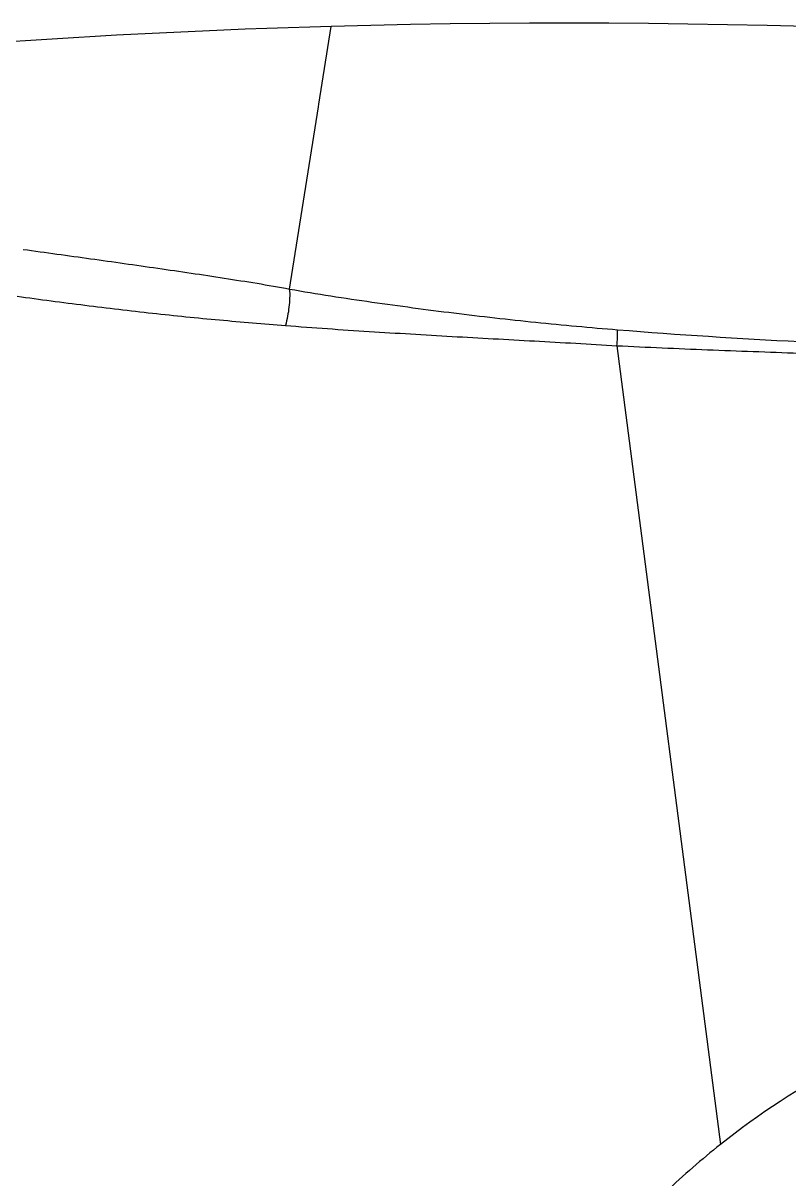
# Model space of a CAD drawing. Extents: x 0 to 1462, y 0 to 1072.
# Drawn here: x 780.4 to 808.99, y 783.39 to 826.57 of the extents above; entities that cross this region are included whole.
import ezdxf

# ---------------------------------------------------------------- set-up
doc = ezdxf.new("R2010")
doc.units = 0
doc.header["$LTSCALE"] = 10
doc.header["$MEASUREMENT"] = 0
doc.layers.get('0').update_dxf_attribs({"linetype": 'CONTINUOUS'})

msp = doc.modelspace()

# ---------------------------------------------------------------- linework, layer by layer
at = {"color": 9, "linetype": 'Continuous'}
for p, q in [((791.442, 823.548), (791.902, 826.448)), ((790.348, 816.638), (791.426, 823.444)), ((791.426, 823.444), (791.442, 823.548)), ((802.57, 814.519), (806.435, 784.679))]:
    msp.add_line(p, q, dxfattribs=at)
at = {"color": 7, "linetype": 'Continuous'}
for centre, radius, start, end in [((800.649, 517.27), 309.302, 74.09277, 91.62056), ((800.661, 517.136), 309.436, 91.6221, 96.37423)]:
    msp.add_arc(centre, radius, start, end, dxfattribs=at)
at = {"color": 9, "linetype": 'Continuous'}
msp.add_arc((798.206, 815.019), 4.392, 353.4559, 1.2781, dxfattribs=at)
for points, knots in [([(780.402, 818.118), (781.242, 818.002), (782.919, 817.771), (785.423, 817.42), (787.494, 817.112), (789.133, 816.854), (789.945, 816.715), (790.348, 816.638)], [0, 0, 0, 0, 0.253094, 0.505006, 0.754368, 0.877681, 1, 1, 1, 1]), ([(790.348, 816.638), (790.36, 816.414), (790.339, 815.954), (790.258, 815.502), (790.198, 815.276)], [0, 0, 0, 0, 0.489193, 1, 1, 1, 1]), ([(790.348, 816.638), (791.371, 816.456), (793.415, 816.144), (796.48, 815.734), (799.029, 815.442), (801.067, 815.247), (802.086, 815.157), (802.597, 815.117)], [0, 0, 0, 0, 0.252419, 0.5025, 0.751348, 0.875607, 1, 1, 1, 1]), ([(780.18, 816.37), (781.023, 816.252), (782.705, 816.029), (785.221, 815.728), (787.718, 815.477), (789.375, 815.342), (790.198, 815.276)], [0, 0, 0, 0, 0.253254, 0.50505, 0.754311, 1, 1, 1, 1]), ([(790.198, 815.276), (791.239, 815.191), (793.311, 815.051), (796.41, 814.866), (799.493, 814.697), (801.544, 814.583), (802.569, 814.519)], [0, 0, 0, 0, 0.252719, 0.502715, 0.751402, 1, 1, 1, 1]), ([(802.597, 815.117), (804.86, 814.932), (809.44, 814.652), (816.375, 814.342), (823.414, 813.986), (830.512, 813.454), (836.43, 812.733), (841.142, 811.928), (844.663, 811.221), (848.165, 810.423), (851.648, 809.536), (855.109, 808.568), (857.407, 807.887), (858.549, 807.524)], [0, 0, 0, 0, 0.120211, 0.242887, 0.367526, 0.493296, 0.619662, 0.682973, 0.746332, 0.809722, 0.873134, 0.936562, 1, 1, 1, 1]), ([(802.57, 814.519), (803.697, 814.466), (805.963, 814.364), (809.381, 814.244), (812.834, 814.12), (815.735, 814.024), (818.071, 813.946), (819.832, 813.877), (821.598, 813.801), (823.961, 813.691), (826.923, 813.521), (829.885, 813.298), (832.256, 813.07), (834.035, 812.881), (835.813, 812.664), (837.587, 812.414), (839.359, 812.137), (841.717, 811.736), (844.653, 811.161), (848.159, 810.384), (851.648, 809.526), (855.108, 808.558), (857.404, 807.876), (858.549, 807.524)], [0, 0, 0, 0, 0.059785, 0.120122, 0.181145, 0.242797, 0.273815, 0.304938, 0.336153, 0.36745, 0.430242, 0.493238, 0.524795, 0.556384, 0.587998, 0.619633, 0.651287, 0.682954, 0.746318, 0.809714, 0.873133, 0.936567, 1, 1, 1, 1])]:
    msp.add_open_spline(points, degree=3, knots=knots, dxfattribs=at)
at = {"color": 7, "linetype": 'Continuous'}
for points, knots in [([(855.623, 789.272), (853.721, 789.606), (850.744, 790.035), (846.652, 790.594), (843.327, 791.029), (839.907, 791.422), (835.286, 791.834), (829.556, 792.054), (823.911, 791.685), (819.607, 790.919), (815.62, 789.848), (811.104, 787.923), (807.873, 785.819), (806.435, 784.679)], [0, 0, 0, 0, 0.113764, 0.177183, 0.243399, 0.311338, 0.380054, 0.516753, 0.648863, 0.712393, 0.774113, 0.891825, 1, 1, 1, 1]), ([(806.435, 784.679), (805.733, 784.12), (804.375, 782.943), (802.545, 780.963), (800.966, 778.776), (799.672, 776.411), (798.637, 773.923), (797.526, 770.509), (796.919, 767.883), (796.561, 766.126)], [0, 0, 0, 0, 0.125002, 0.249989, 0.374973, 0.499963, 0.624974, 0.749997, 1, 1, 1, 1])]:
    msp.add_open_spline(points, degree=3, knots=knots, dxfattribs=at)

doc.saveas('drawing.dxf')
